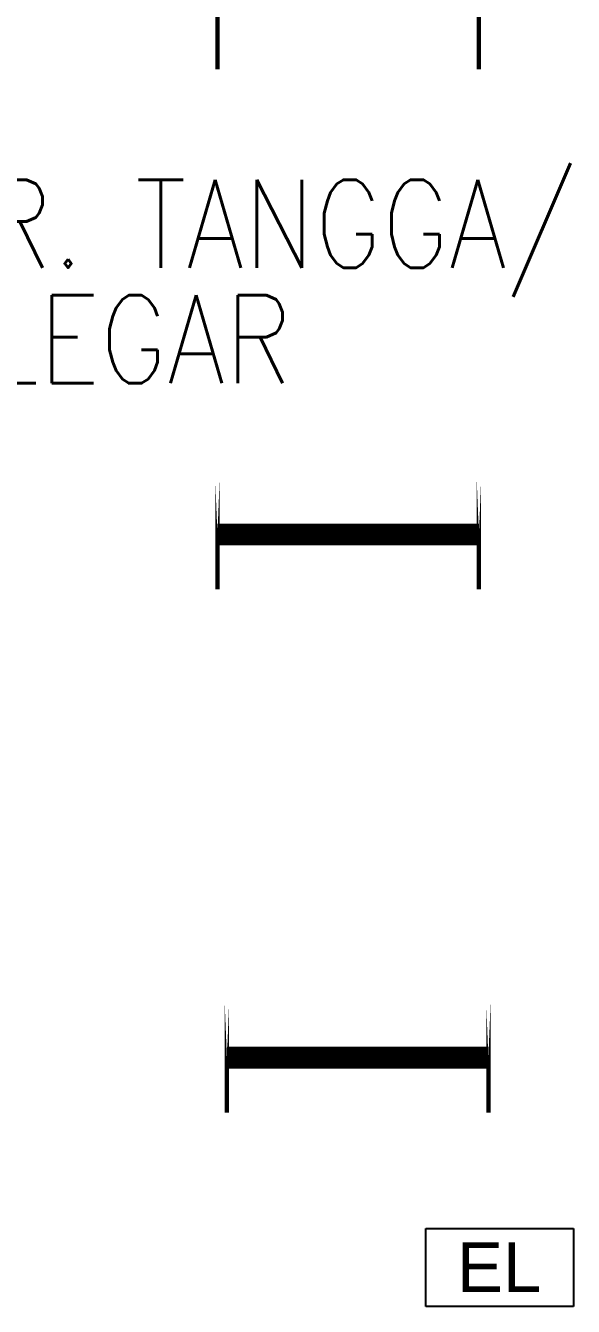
# Model space of a CAD drawing. Header units: inches. Extents: x -106504901 to 86801075, y -86378143 to 86869072.
# Drawn here: x 170504 to 172685, y 72864 to 77965 of the extents above; entities that cross this region are included whole.
import ezdxf
from ezdxf.enums import TextEntityAlignment as Align

# ---------------------------------------------------------------- set-up
doc = ezdxf.new("R2010")
doc.units = ezdxf.units.IN
doc.header["$MEASUREMENT"] = 0
doc.layers.add('FITTING', color=40, linetype='Continuous')
doc.layers.add('LAMPU', color=7, linetype='Continuous')
doc.layers.add('t3', color=8, linetype='Continuous', lineweight=25)
doc.styles.add('LAILA', font='romans.shx', dxfattribs={"width": 0.85, "height": 350})
doc.styles.add('SANSSERIF', font='SAS_____.pfb', dxfattribs={"width": 0.7, "height": 700})

# ---------------------------------------------------------------- blocks, each defined once
blk = doc.blocks.new('emergency light R')
at = {"layer": 'LAMPU', "color": 6, "linetype": 'Continuous'}
for p, q in [((0, 4.9), (0, 247.7)), ((0, 247.7), (459.3, 247.7)), ((459.3, 247.7), (459.3, 4.9)), ((459.3, 4.9), (0, 4.9))]:
    blk.add_line(p, q, dxfattribs=at)
at = {"layer": 'LAMPU', "color": 6, "linetype": 'Continuous', "style": 'SANSSERIF'}
blk.add_text('EL', height=153.77, dxfattribs=at).set_placement((97, 50))

msp = doc.modelspace()

# ---------------------------------------------------------------- linework, layer by layer
at = {"layer": 'FITTING', "color": 3, "const_width": 17.4}
for points in [[(171267.4, 78229), (171267.4, 77791.6)], [(172308.7, 78229), (172308.7, 77791.6)], [(171267.4, 76156.8), (171267.4, 75719.3)], [(172308.7, 76156.8), (172308.7, 75719.3)], [(171305.1, 74073.2), (171305.1, 73635.8)], [(171305.1, 74073.2), (171305.1, 73635.8)], [(172346.4, 74073.2), (172346.4, 73635.8)], [(172346.4, 74073.2), (172346.4, 73635.8)]]:
    msp.add_lwpolyline(points, close=True, dxfattribs=at)
at = {"layer": 'FITTING', "color": 3, "const_width": 86.8}
for points in [[(171267.4, 75938), (172308.7, 75938)], [(171305.1, 73854.5), (172346.4, 73854.5)], [(171305.1, 73854.5), (172346.4, 73854.5)]]:
    msp.add_lwpolyline(points, dxfattribs=at)

# ---------------------------------------------------------------- block references
at = {"layer": 'LAMPU', "color": 8, "xscale": 1.27951153594687, "yscale": 1.27951153594687, "zscale": 1.27951153594687}
msp.add_blockref('emergency light R', (172097.2, 72857.8), dxfattribs=at)

# ---------------------------------------------------------------- texts
at = {"layer": 't3', "style": 'LAILA', "width": 0.85}
for s, p in [('R. TANGGA/', (170340.8, 77351)), ('LEGAR', (170340.8, 76891))]:
    msp.add_text(s, height=350, dxfattribs=at).set_placement(p, align=Align.TOP_LEFT)

doc.saveas('drawing.dxf')
